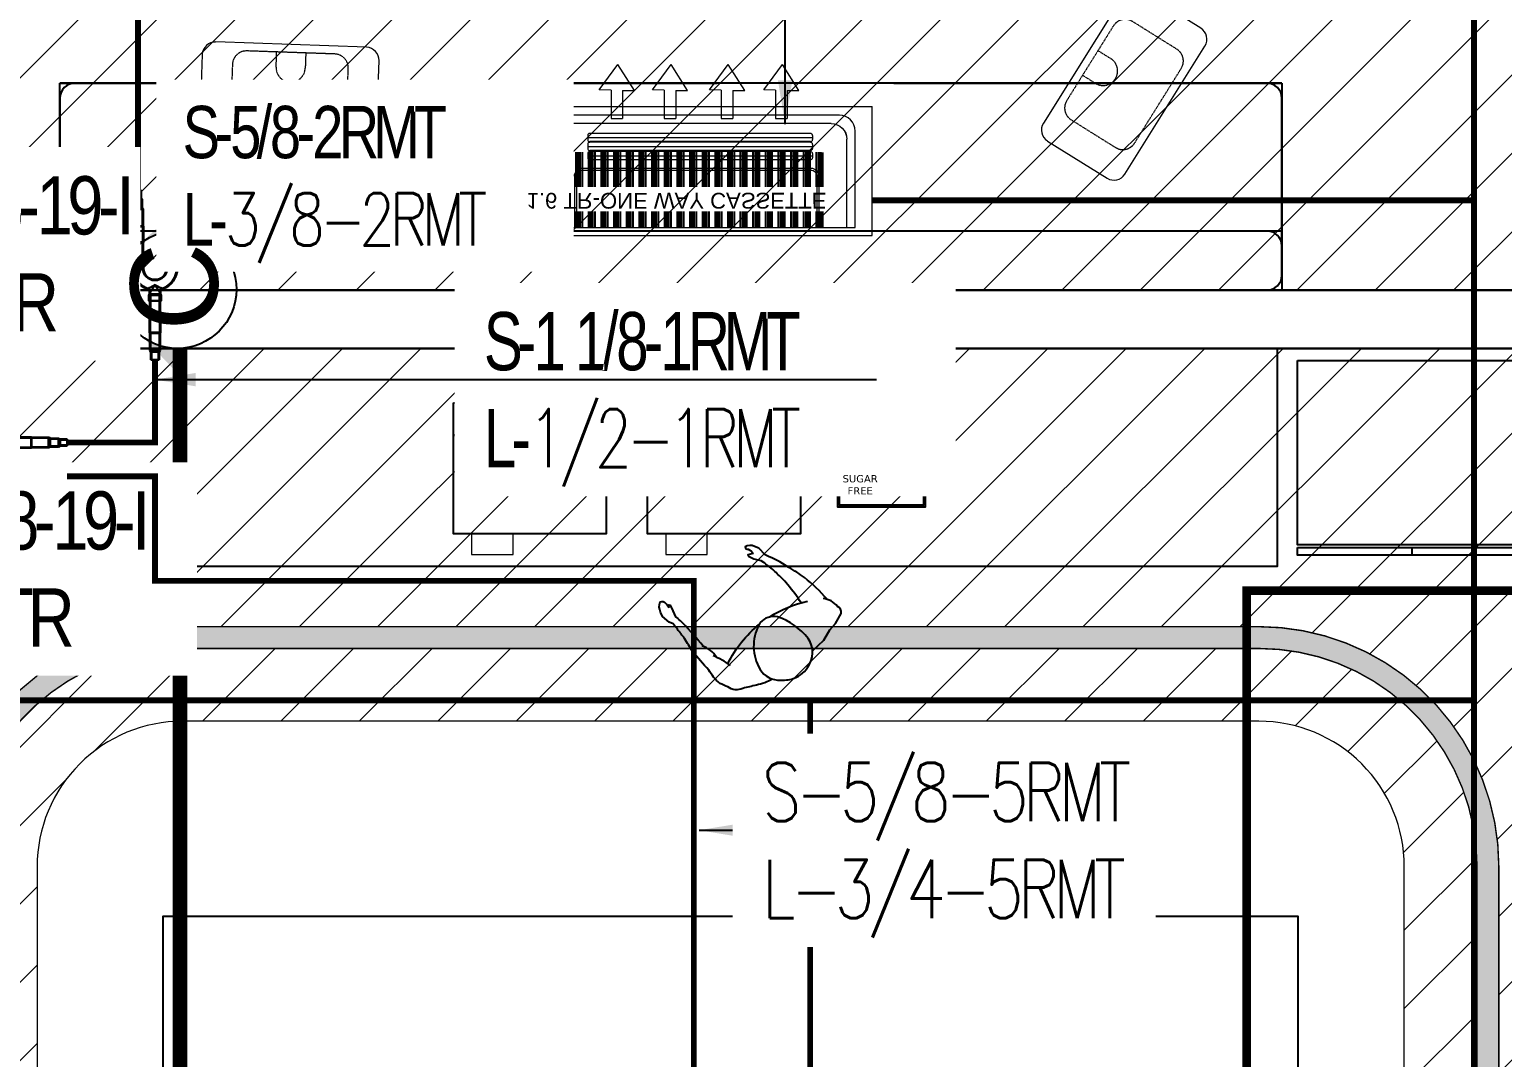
# Model space of a CAD drawing. Header units: millimetres. Extents: x 148480 to 578986, y 39883 to 155062.
# Drawn here: x 250666 to 255729, y 122895 to 126428 of the extents above; entities that cross this region are included whole.
import ezdxf
from ezdxf.enums import TextEntityAlignment as Align

# ---------------------------------------------------------------- set-up
doc = ezdxf.new("R2010")
doc.units = ezdxf.units.MM
for name, pattern in [('CENTER', [2, 1.25, -0.25, 0.25, -0.25]), ('HIDDEN', [0.375, 0.25, -0.125]), ('Steelcase Hidden Line', [2.976562, 1.984375, -0.992188])]:
    doc.linetypes.add(name, pattern=pattern)
for name, color, linetype in [('2', 7, 'Continuous'), ('CEN', 252, 'CENTER'), ('CONC-WALL', 1, 'Continuous'), ('ETA-AC-BWD', 13, 'Continuous'), ('F1', 191, 'Continuous'), ('HATCH', 8, 'Continuous'), ('Hatch 01_UC', 7, 'Continuous'), ('HVAC-SECTIONS', 7, 'Continuous'), ('I - MODULAR', 44, 'Continuous'), ('Layer2', 4, 'Continuous'), ('Layer4', 6, 'Continuous'), ('M HVAC DRAIN PIPE', 30, 'Continuous'), ('M-HVAC SPIRAL DUCT', 4, 'Continuous'), ('M-HVAC VRV PIPE', 4, 'Continuous'), ('M-HVAC-TEXT', 7, 'Continuous'), ('PCE-HVACTEXT', 7, 'Continuous')]:
    doc.layers.add(name, color=color, linetype=linetype)
for name, color, linetype, lineweight in [('I-FURN', 30, 'Continuous', 5), ('M-HVAC-CASSETTE UNIT', 7, 'Continuous', 18), ('P-PIPE-IDEN', 7, 'Continuous', 9), ('SW - EQUIPMENT', 2, 'Continuous', 5), ('SW-FURNITURE', 45, 'Continuous', 9), ('vrv text', 90, 'Continuous', 30)]:
    doc.layers.add(name, color=color, linetype=linetype, lineweight=lineweight)
doc.layers.add('LinearLight', color=7, linetype='Continuous', lineweight=5, true_color=0xb41f08)
doc.styles.add('612_IB', font='GOTHIC.TTF')
doc.styles.add('Arial_2', font='arial.ttf', dxfattribs={"height": 75})
doc.styles.add('COREWALL-KEY PLAN$0$str001', font='arial.ttf', dxfattribs={"width": 0.9, "height": 0.117188})
doc.styles.add('ROMAND', font='romand__.ttf')
doc.styles.add('romans', font='stylu.ttf', dxfattribs={"height": 125})
doc.styles.add('rs', font='romans.shx', dxfattribs={"width": 0.75})
doc.styles.add('VERDANA', font='verdana.ttf')
doc.styles.add('VIJETH', font='swiss.ttf')
doc.dimstyles.new('GLAZ ALU', dxfattribs={"dimscale": 100, "dimtxt": 2, "dimasz": 1.4, "dimexe": 0.8, "dimexo": 0.8, "dimgap": 0.75, "dimtad": 1, "dimdec": 0, "dimzin": 0, "dimdsep": 46, "dimtxsty": 'rs', "dimcen": 0.09, "dimclrd": 8, "dimclre": 8, "dimclrt": 2, "dimadec": 0, "dimazin": 0, "dimtfac": 1, "dimtdec": 0, "dimtmove": 0, "dimatfit": 3, "dimfxl": 1, "dimtolj": 1, "dimtzin": 0, "dimarcsym": 0})
doc.dimstyles.new('Vayucon', dxfattribs={"dimtxt": 200, "dimasz": 150, "dimexe": 0, "dimexo": 0, "dimgap": 9e-05, "dimtad": 1, "dimdec": 0, "dimrnd": 5, "dimzin": 0, "dimdsep": 46, "dimtxsty": 'ROMAND', "dimcen": 90, "dimclrd": 42, "dimclre": 8, "dimclrt": 7, "dimadec": 0, "dimazin": 0, "dimtfac": 1, "dimtdec": 0, "dimtofl": 0, "dimtmove": 1, "dimatfit": 0, "dimfxl": 1, "dimtolj": 1, "dimtzin": 0, "dimarcsym": 0})

# ---------------------------------------------------------------- blocks, each defined once
blk = doc.blocks.new('Steelcase Coalesse - Lagunitas - Table - Personal2 - 13D x 24W-414635-Level 1')
at = {"layer": 'I-FURN', "color": 8}
for p, q in [((259.8, 165.1), (-259.2, 165.1)), ((-303.7, 120.6), (-303.7, -120.7)), ((304.3, -120.7), (304.3, 120.6)), ((-259.2, -165.1), (259.8, -165.1))]:
    blk.add_line(p, q, dxfattribs=at)
at = {"layer": 'I-FURN', "color": 8, "linetype": 'Steelcase Hidden Line'}
for p, q in [((151.8, 138.2), (-151.2, 138.2)), ((-48.4, 86.2), (-48.4, 138.2)), ((51.7, 138.2), (51.7, 86.2)), ((-198.9, 90.5), (-198.9, -89.2)), ((199.5, -89.2), (199.5, 90.5)), ((-151.2, -136.9), (151.8, -136.9))]:
    blk.add_line(p, q, dxfattribs=at)
at = {"layer": 'I-FURN', "color": 8}
for centre, radius, start, end in [((-259.2, 120.6), 44.4, 90, 180), ((259.8, 120.6), 44.5, 360, 90), ((-259.2, -120.7), 44.4, 180, 270), ((259.8, -120.7), 44.4, 270, 0)]:
    blk.add_arc(centre, radius, start, end, dxfattribs=at)
at = {"layer": 'I-FURN', "color": 8, "linetype": 'Steelcase Hidden Line'}
for centre, radius, start, end in [((-151.2, 90.5), 47.6, 90, 180), ((151.8, 90.5), 47.6, 360, 90), ((1.6, 86.2), 50, 180, 0), ((-151.2, -89.2), 47.6, 180, 270), ((151.8, -89.2), 47.6, 270, 0)]:
    blk.add_arc(centre, radius, start, end, dxfattribs=at)
blk = doc.blocks.new('GFC1')
at = {"color": 8, "linetype": 'Continuous'}
blk.add_line((329522.2, 126518.3), (321483.6, 126518.3), dxfattribs=at)
at = {"color": 8, "elevation": 0}
for points in [[(325838.6, 125602.6), (325826.7, 125608.9), (325805.4, 125631.6), (325790.6, 125637.3, 0.272217), (325757.8, 125635.5, 0.361728), (325768.6, 125627.8, -0.156371), (325785.6, 125613.2)], [(325950.8, 125443.5, 0.022898), (325904.7, 125505.8, 0.028728), (325883.1, 125529.5, 0.008914), (325852.9, 125557.8, 0.025632), (325829.6, 125576.9, 0.009837), (325820.9, 125583, -1.193912)], [(326039.7, 125455.7, 0.050757), (325962, 125530.3, 0.027201), (325907.9, 125565.4, -0.321654)], [(325511.2, 125371), (325496.4, 125377.6), (325474, 125397.1), (325467.5, 125411.5, -0.216817), (325466.2, 125447.3, -0.394341), (325484.1, 125442.1, -0.082156), (325495.6, 125426.4)], [(325841.4, 125394.8, -0.090623), (325972.9, 125448.8)], [(325989.9, 125278.3), (326028.2, 125315.2), (326049.4, 125351.3), (326069.1, 125372.6), (326087.8, 125407.1, 0.369881), (326075.1, 125431.1, 0.220845), (326026.3, 125458, 2.758366)], [(325613.6, 125294.7, 0.022386), (325545, 125373.1, -0.030416), (325526.9, 125390, -0.246673)], [(325810.2, 125375.6, 0.26147), (325804.3, 125224.2, 0.272193), (325869, 125178.3, 0.072818), (325918, 125181.3, 0.174267), (325972.5, 125221.4, 0.324431), (325975.3, 125320.9, 0.147462), (325869.6, 125394.9, 0.281303), (325810.2, 125375.6, 2.509475)], [(325852.2, 125181.1, -0.065651), (325796.9, 125160.6, 0.003102), (325749.7, 125149.6, -0.285971), (325698.8, 125154.7, -0.003675), (325670.6, 125166.6, -0.089897), (325633.3, 125212.5, -0.026049), (325577.2, 125276.6, -0.004522), (325550.1, 125321, 0.00189), (325525.2, 125353, -0.020512), (325511.2, 125371, 0.351281)], [(325698.5, 125234.4, -0.107947), (325806.9, 125369.9, -0.108837)], [(325660.1, 125256.5, 0.172047), (325610.3, 125294.8, -0.330846)], [(325707.2, 125228, 0.070031), (325647.8, 125261.9, -0.530608)]]:
    blk.add_lwpolyline(points, format="xyb", dxfattribs=at)
for points in [[(325785.6, 125613.2), (325766.8, 125608.8), (325769.6, 125603.6), (325788.5, 125595.3), (325812.1, 125588.7), (325820.9, 125583)], [(325907.9, 125565.4), (325877.9, 125584.6), (325852, 125597.4), (325838.6, 125602.6)], [(325495.6, 125426.4), (325496.1, 125437.1), (325499.9, 125435.2), (325509.3, 125416.1), (325519, 125395.9), (325526.8, 125390)]]:
    blk.add_lwpolyline(points, dxfattribs=at)
at = {"color": 8}
blk.add_arc((325465.6, 125417.8, 0), 1.11, 247.9521, 255.3776, dxfattribs=at)
at = {"layer": 'CEN', "color": 8, "linetype": 'HIDDEN', "lineweight": 0, "ltscale": 1500}
blk.add_lwpolyline([(329752.1, 125485.2), (327482.2, 125485.2), (327482.2, 121385.2), (329752.2, 121385.2)], dxfattribs=at)
at = {"layer": 'CONC-WALL', "color": 8, "linetype": 'Continuous', "lineweight": 30}
for p, q in [((329522.2, 126518.3), (320233.1, 126518.3)), ((323647.2, 126318.3), (320227.5, 126318.3)), ((329522.2, 126318.3), (323647.2, 126318.3))]:
    blk.add_line(p, q, dxfattribs=at)
at = {"layer": 'F1', "color": 8, "linetype": 'ByBlock', "ltscale": 500, "elevation": 0, "flags": 128}
for points in [[(324755.3, 126131.1), (325280.3, 126131.1), (325280.3, 126020.4), (324755.3, 126020.4)], [(325422.9, 126131.1), (325947.9, 126131.1), (325947.9, 126020.4), (325422.9, 126020.4)], [(324755.3, 126020.4), (325280.3, 126020.4), (325280.3, 125681.1), (324755.3, 125681.1)], [(325422.9, 126020.4), (325947.9, 126020.4), (325947.9, 125681.1), (325422.9, 125681.1)]]:
    blk.add_lwpolyline(points, close=True, dxfattribs=at)
at = {"layer": 'I - MODULAR', "color": 8, "linetype": 'Continuous'}
for p, q in [((327603, 127229.5), (323402.8, 127229.5)), ((323402.8, 126518.3), (323402.8, 127229.5)), ((323402.8, 127229.5), (325661.4, 127229.5)), ((326269.7, 127229.5), (327603, 127229.5)), ((327603, 127229.5), (327603, 126518.3)), ((323402.8, 127178.7), (323402.8, 126670.7)), ((327603, 126670.7), (327603, 127178.7)), ((327603, 126721.5), (323402.8, 126721.5)), ((323402.8, 126670.7), (323402.8, 126569.1)), ((327603, 126569.1), (327603, 126670.7)), ((327603, 126518.3), (323402.8, 126518.3)), ((327603, 126518.3), (323402.8, 126518.3))]:
    blk.add_line(p, q, dxfattribs=at)
at = {"layer": 'I - MODULAR', "color": 8}
blk.add_line((328051.4, 125607, 0), (328051.4, 125633.8, 0), dxfattribs=at)
blk.add_lwpolyline([(327587.3, 126318.3), (327587.3, 126318.3), (327587.3, 125568.3), (322020.9, 125568.3)], dxfattribs=at)
at = {"layer": 'I - MODULAR', "color": 8, "elevation": 0}
for points in [[(327656.3, 126276.7), (328446.3, 126276.7), (328446.3, 125642.9), (327656.3, 125642.9)], [(327656.3, 125633.8), (328446.5, 125633.8), (328446.5, 125607), (327656.3, 125607)]]:
    blk.add_lwpolyline(points, close=True, dxfattribs=at)
at = {"layer": 'I - MODULAR', "color": 8}
for points in [[(326377, 126072.8), (326377, 125772.8), (326077, 125772.8), (326077, 126072.8)], [(326371, 126066.8), (326371, 125778.8), (326083, 125778.8), (326083, 126066.8)]]:
    blk.add_lwpolyline(points, close=True, dxfattribs=at)
at = {"layer": 'I - MODULAR', "color": 8, "linetype": 'Continuous'}
blk.add_lwpolyline([(327658, 123766.8), (323758, 123766.8), (323758, 124366.8), (327658, 124366.8)], close=True, dxfattribs=at)
for centre, start, end in [((323453.6, 127178.7), 90, 180), ((327552.2, 127178.7), 0, 90), ((323453.6, 126670.7), 90, 180), ((327552.2, 126670.7), 0, 90), ((323453.6, 126569.1), 180, 270), ((327552.2, 126569.1), 270, 0)]:
    blk.add_arc(centre, 50.8, start, end, dxfattribs=at)
at = {"layer": 'SW - EQUIPMENT', "color": 8, "ltscale": 500}
for p, q in [((324755.3, 126020.4, 0), (325280.3, 126020.4, 0)), ((325422.9, 126020.4, 0), (325947.9, 126020.4, 0))]:
    blk.add_line(p, q, dxfattribs=at)
at = {"layer": 'SW - EQUIPMENT', "color": 8, "ltscale": 500, "elevation": 0}
for points in [[(325280.3, 126131.1), (324755.3, 126131.1), (324755.3, 125681.1), (325280.3, 125681.1)], [(325947.9, 126131.1), (325422.9, 126131.1), (325422.9, 125681.1), (325947.9, 125681.1)], [(324817.3, 125681.1), (324817.3, 125609.6), (324960.2, 125609.6), (324960.2, 125681.1)], [(325484.9, 125681.1), (325484.9, 125609.6), (325627.8, 125609.6), (325627.8, 125681.1)]]:
    blk.add_lwpolyline(points, close=True, dxfattribs=at)
at = {"layer": 'I - MODULAR', "color": 8, "linetype": 'Continuous'}
for p, rotation in [((327060.8, 127224.6), 57.99999999999979), ((324191.3, 127197.2), 357.9999999999997)]:
    blk.add_blockref('Steelcase Coalesse - Lagunitas - Table - Personal2 - 13D x 24W-414635-Level 1', p, dxfattribs=dict(at, rotation=rotation))
at = {"layer": 'I - MODULAR', "color": 8, "insert": (326153.5, 125849.3), "char_height": 25, "width": 141, "attachment_point": 5, "style": 'VERDANA'}
blk.add_mtext('SUGAR FREE', dxfattribs=at)
at = {"layer": 'SW-FURNITURE', "color": 8, "char_height": 38.754, "width": 468.936, "attachment_point": 2, "style": '612_IB'}
for s, insert in [('{\\fCentury Gothic|b0|i0|c0|p34;COFFEE MACHINE}', (325026.4, 125956.5, 0)), ('{\\fCentury Gothic|b0|i0|c0|p34;TEA MACHINE}', (325675.4, 125956.5, 0))]:
    blk.add_mtext(s, dxfattribs=dict(at, insert=insert))
blk = doc.blocks.new('celling')
at = {"layer": 'HATCH'}
h = blk.add_hatch(color=8, dxfattribs=at)
h.dxf.hatch_style = 1
edge = h.paths.add_edge_path(flags=16)
edge.add_line((332844, 71504.1), (332844, 62144.6))
edge.add_ellipse((333594, 62144.6), major_axis=(750, 0), ratio=1, start_angle=180, end_angle=270)
edge.add_line((333594, 61394.6), (337293.7, 61394.6))
edge.add_ellipse((337293.7, 62144.6), major_axis=(750, 0), ratio=1, start_angle=270, end_angle=360)
edge.add_line((338043.7, 62144.6), (338043.7, 71504.1))
edge.add_ellipse((337293.7, 71504.1), major_axis=(750, 0), ratio=1, start_angle=0, end_angle=90)
edge.add_line((337293.7, 72254.1), (333594, 72254.1))
edge.add_ellipse((333594, 71504.1), major_axis=(750, 0), ratio=1, start_angle=90, end_angle=180)
edge = h.paths.add_edge_path()
edge.add_line((332769, 71504.1), (332769, 62144.6))
edge.add_ellipse((333594, 62144.6), major_axis=(825, 0), ratio=1, start_angle=180, end_angle=270)
edge.add_line((333594, 61319.6), (337293.7, 61319.6))
edge.add_ellipse((337293.7, 62144.6), major_axis=(825, 0), ratio=1, start_angle=270, end_angle=360)
edge.add_line((338118.7, 62144.6), (338118.7, 71504.1))
edge.add_ellipse((337293.7, 71504.1), major_axis=(825, 0), ratio=1, start_angle=0, end_angle=90)
edge.add_line((337293.7, 72329.1), (333594, 72329.1))
edge.add_ellipse((333594, 71504.1), major_axis=(825, 0), ratio=1, start_angle=90, end_angle=180)
at = {"layer": 'Hatch 01_UC', "linetype": 'Continuous', "lineweight": 0, "transparency": 33554597}
h = blk.add_hatch(dxfattribs=at)
h.set_pattern_fill('ANSI31', color=8, scale=60, angle=180)
h.set_pattern_definition([(225, (448118.9, 85860.92), (134.70384, -134.70384), [])])
h.paths.add_polyline_path([(331253.3, 73485.7), (339095.2, 73485.7), (339095.2, 78696.9), (331253.3, 78696.9)])
h.paths.add_polyline_path([(333127.6, 75204.9), (333127.6, 77688.9), (337217.9, 77688.9), (337217.9, 75204.9)], flags=16)
h = blk.add_hatch(dxfattribs=at)
h.set_pattern_fill('ANSI31', color=8, scale=60, angle=180)
h.set_pattern_definition([(225, (368922.34, 87872.28), (134.70384, -134.70384), [])])
edge = h.paths.add_edge_path(flags=16)
edge.add_line((332769, 71504.1), (332769, 62144.6))
edge.add_ellipse((333594, 62144.6), major_axis=(825, 0), ratio=1, start_angle=180, end_angle=270)
edge.add_line((333594, 61319.6), (337293.7, 61319.6))
edge.add_ellipse((337293.7, 62144.6), major_axis=(825, 0), ratio=1, start_angle=270, end_angle=360)
edge.add_line((338118.7, 62144.6), (338118.7, 71504.1))
edge.add_ellipse((337293.7, 71504.1), major_axis=(825, 0), ratio=1, start_angle=0, end_angle=90)
edge.add_line((337293.7, 72329.1), (333594, 72329.1))
edge.add_ellipse((333594, 71504.1), major_axis=(825, 0), ratio=1, start_angle=90, end_angle=180)
h.paths.add_polyline_path([(338525.9, 73284.1), (331794, 73284.1), (331794, 66987.4), (331794, 60362.1), (338762.7, 60362.1), (338762.7, 60894.6), (339095.2, 60894.6), (339095.2, 69869.1), (338534, 69869.1), (338534, 70934.1), (339093.7, 70934.1), (339093.7, 73284.1)])
h = blk.add_hatch(dxfattribs=at)
h.set_pattern_fill('ANSI31', color=8, scale=60, angle=180)
h.set_pattern_definition([(225, (-25813.7, -9e-10), (134.70384, -134.70384), [])])
edge = h.paths.add_edge_path(flags=16)
edge.add_line((333094, 71504.1), (333094, 62144.6))
edge.add_ellipse((333594, 62144.6), major_axis=(500, 0), ratio=1, start_angle=180, end_angle=270)
edge.add_line((333594, 61644.6), (337293.7, 61644.6))
edge.add_ellipse((337293.7, 62144.6), major_axis=(500, 0), ratio=1, start_angle=270, end_angle=360)
edge.add_line((337793.7, 62144.6), (337793.7, 71504.1))
edge.add_ellipse((337293.7, 71504.1), major_axis=(500, 0), ratio=1, start_angle=0, end_angle=90)
edge.add_line((337293.7, 72004.1), (333594, 72004.1))
edge.add_ellipse((333594, 71504.1), major_axis=(500, 0), ratio=1, start_angle=90, end_angle=180)
edge = h.paths.add_edge_path()
edge.add_line((332844, 71504.1), (332844, 62144.6))
edge.add_ellipse((333594, 62144.6), major_axis=(750, 0), ratio=1, start_angle=180, end_angle=270)
edge.add_line((333594, 61394.6), (337293.7, 61394.6))
edge.add_ellipse((337293.7, 62144.6), major_axis=(750, 0), ratio=1, start_angle=270, end_angle=360)
edge.add_line((338043.7, 62144.6), (338043.7, 71504.1))
edge.add_ellipse((337293.7, 71504.1), major_axis=(750, 0), ratio=1, start_angle=0, end_angle=90)
edge.add_line((337293.7, 72254.1), (333594, 72254.1))
edge.add_ellipse((333594, 71504.1), major_axis=(750, 0), ratio=1, start_angle=90, end_angle=180)
at = {"layer": 'Hatch 01_UC', "color": 8, "linetype": 'Continuous', "lineweight": 0}
for points in [[(331253.3, 78696.9), (339095.2, 78696.9), (339095.2, 73485.7), (331253.3, 73485.7)], [(331794, 60362.1), (339095.2, 60362.1), (339095.2, 73284.1), (331794, 73284.1)]]:
    blk.add_lwpolyline(points, close=True, dxfattribs=at)
blk.add_lwpolyline([(333594, 72004.1, 0.414214), (333094, 71504.1), (333094, 62144.6, 0.414214), (333594, 61644.6), (337293.7, 61644.6, 0.414214), (337793.7, 62144.6), (337793.7, 71504.1, 0.414214), (337293.7, 72004.1)], format="xyb", close=True, dxfattribs=at)
at = {"layer": 'LinearLight', "color": 8, "const_width": 5}
for points in [[(333594, 72329.1, 0.414214), (332769, 71504.1), (332769, 62144.6, 0.414214), (333594, 61319.6), (337293.7, 61319.6, 0.414214), (338118.7, 62144.6), (338118.7, 71504.1, 0.414214), (337293.7, 72329.1)], [(333594, 72254.1, 0.414214), (332844, 71504.1), (332844, 62144.6, 0.414214), (333594, 61394.6), (337293.7, 61394.6, 0.414214), (338043.7, 62144.6), (338043.7, 71504.1, 0.414214), (337293.7, 72254.1)]]:
    blk.add_lwpolyline(points, format="xyb", close=True, dxfattribs=at)
blk = doc.blocks.new('BEAM')
at = {"layer": 'CEN', "color": 11, "linetype": 'HIDDEN', "lineweight": 0, "ltscale": 1500, "const_width": 30}
blk.add_lwpolyline([(389752.1, 125485.2), (387482.2, 125485.2), (387482.2, 121385.2), (389752.2, 121385.2)], dxfattribs=at)
blk = doc.blocks.new('BEE')
at = {"layer": 'M-HVAC VRV PIPE', "linetype": 'Continuous'}
blk.add_blockref('BEAM', (0, 0), dxfattribs=at)
blk = doc.blocks.new('zw$4E06')
at = {"layer": 'vrv text'}
for points in [[(-121.1, 47.1), (-125.2, 47.1, 0.219765), (-200.2, 8.6), (-201.3, 7.2), (-202.6, 5.5), (-203.7, 4), (-204.8, 2.4, 0.042815), (-212.3, -11.4), (-213.2, -13.1), (-214, -14.9), (-214.7, -16.9), (-215.5, -18.7), (-216, -20.6), (-216.2, -21.1), (-216.5, -21.9), (-216.8, -22.4), (-217.1, -23), (-217.3, -23.6), (-218.4, -25.2), (-218.7, -25.5), (-219.1, -26.1), (-219.7, -26.5), (-220.2, -27), (-220.4, -27.4), (-221, -27.8), (-221.5, -28.3), (-222.1, -28.5), (-222.4, -28.9), (-223, -29.2), (-223.6, -29.4)], [(-121.1, 50.2), (-123.4, 50.2, 0.309599), (-218.4, -17.7), (-219.1, -19.5)], [(-121.1, 3.6), (-124.1, 3.6, 0.392074), (-177.9, -51.8), (-178.1, -53.3), (-177.9, -54.6, 0.393328), (-124.1, -110.1), (-121.1, -110.1)], [(-121.1, 0.5), (-122.6, 0.5), (-123.9, 0.4, 0.390764), (-175, -51.8), (-175, -54.6, 0.390298), (-123.9, -107), (-121.1, -107)], [(-231.4, -31.6), (-231.1, -31.8, 0.021844), (-210.1, -47.1), (-199.6, -53.3), (-205.4, -43)], [(-205.4, -63.6), (-199.6, -53.3), (-210, -59.8, 0.03043), (-231.1, -74.8), (-231.4, -75)], [(-121.1, -153.7), (-123.2, -153.7, -0.308139), (-215.5, -87.9), (-216, -86), (-216.2, -85.3), (-216.5, -84.9), (-216.8, -84.2), (-217.1, -83.6), (-217.3, -83.1), (-217.7, -82.6), (-218, -82), (-218.4, -81.6), (-218.7, -81.1), (-219.1, -80.5), (-219.7, -80.2), (-220.2, -79.8), (-220.4, -79.2), (-221, -78.7), (-221.5, -78.5), (-222.1, -78.1), (-222.4, -77.6, 0.112916), (-230.1, -75.2), (-230.7, -75), (-231.4, -75)], [(-121.1, -156.8), (-123.4, -156.8, -0.307918), (-218.4, -89), (-219.1, -87.1), (-219.1, -86.6), (-219.3, -86), (-219.7, -85.7), (-219.9, -85.1), (-220.2, -84.8), (-220.2, -84.2), (-220.6, -83.8), (-221, -83.5), (-221.2, -82.9), (-221.5, -82.7), (-221.9, -82.2), (-222.3, -81.8), (-222.6, -81.6), (-223, -81.3), (-223.3, -80.9), (-223.7, -80.7), (-224.3, -80.3), (-224.6, -80), (-225.2, -79.8), (-225.4, -79.6), (-225.9, -79.4), (-226.5, -79.2), (-226.8, -79), (-227.4, -78.7), (-228.5, -78.7), (-228.9, -78.5), (-229.4, -78.3), (-230.4, -78.3), (-230.9, -78.1), (-231.4, -78.1)]]:
    blk.add_lwpolyline(points, format="xyb", dxfattribs=at)
for points in [[(-206.3, -0.2), (-208.7, 2)], [(-202.4, 5.5), (-204.6, 7.7)], [(-198.3, 10.7), (-200.6, 13.1)], [(-193.9, 15.8), (-196, 17.8)], [(-189.2, 20.4), (-191.4, 22.8)], [(-184, 24.8), (-186.4, 27.2)], [(-178.9, 28.9), (-181.1, 31.2)], [(-173, 32.5), (-175.2, 34.8)], [(-167.1, 36), (-169.3, 38.2)], [(-160.7, 38.8), (-163.1, 41.3)], [(-153.9, 41.7), (-156.3, 43.9)], [(-146.7, 43.7), (-149.1, 46.3)], [(-139, 45.4), (-141.6, 48.1)], [(-130.5, 46.5), (-133.4, 49.4)], [(-130.5, -0.5), (-133.3, 2.2)], [(-122.1, 0.4), (-125, 3.5)], [(-121.7, 47.1), (-124.8, 50.2)], [(-76.5, 50.2), (-76.5, 53.3), (-103.7, 53.3), (-109, 50.2), (-121.1, 50.2)], [(-102.8, 50.2), (-108.1, 47.1), (-121.1, 47.1)], [(-121.1, 3.5), (-121.1, 47.1)], [(-121.1, 3.5), (-108.1, 3.5), (-102.8, 0.4), (-76.5, 0.4), (-76.5, -2.8), (-103.7, -2.8), (-109, 0.4), (-121.1, 0.4)], [(-112.7, 0.4), (-115.8, 3.5)], [(-112.1, 47.1), (-115.3, 50.2)], [(-108.1, 3.5), (-108.1, 47.1)], [(-104.8, 49.1), (-107, 51.3)], [(-100, -2.8), (-103.9, 0.9)], [(-103, 1.7), (-103, 48.5)], [(-102.8, 50.2), (-102.8, 39.7)], [(-76.5, 0.4), (-76.5, 50.2), (-102.8, 50.2), (-102.8, 0.4)], [(-102.8, 47.2), (-102.8, 0.2)], [(-102.8, 45.4), (-102.8, 2.7)], [(-102.6, 48.4), (-5, 48.4), (-2.6, 50), (0, 50)], [(-102.6, 1.5), (-102.6, 48.4)], [(0.2, 47.2), (-1.8, 47.2), (-4.2, 45.9), (-102.6, 45.9)], [(-4.2, 45.9), (-4.2, 4.2), (-102.6, 4.2)], [(0, 0), (-2.6, 0), (-5, 1.5), (-102.6, 1.5)], [(-96.5, 50.2), (-99.6, 53.3)], [(-90.8, -2.8), (-93.9, 0.4)], [(-87.1, 50.2), (-90.3, 53.3)], [(-81.2, -2.8), (-84.4, 0.4)], [(-77.8, 50.2), (-80.9, 53.3)], [(-76.5, 50.2), (-76.5, 39.7)], [(-25.5, 45.9), (-33.3, 45.9)], [(-25.5, 4.2), (-33.3, 4.2)], [(-4.2, 4.2), (-1.8, 2.7)], [(-1.8, 47.2), (-1.8, 2.7), (0, 2.7)], [(151.5, 48.4), (72.8, 48.4), (70.2, 50), (-0.9, 50)], [(69.7, 2.7), (-0.7, 2.7)], [(0, 47.2), (69.7, 47.2), (71.9, 45.9), (150.7, 45.9), (157.9, 41.6), (196.1, 41.6), (203.3, 37.7), (203.3, 12.7), (196.1, 8.5), (157.9, 8.5), (150.7, 4.2), (71.9, 4.2), (69.7, 2.7)], [(0, 0), (70.2, 0)], [(69.7, 47.2), (69.7, 2.7)], [(70.2, 0), (72.8, 1.5), (151.5, 1.5), (158.7, 5.7), (196.1, 5.7), (203.3, 9.9), (235.9, 9.9), (235.9, 40.3), (203.3, 40.3), (196.1, 44.3)], [(71.9, 45.9), (71.9, 4.2)], [(93.4, 45.9), (101.1, 45.9)], [(93.4, 4.2), (101.1, 4.2)], [(150.7, 45.9), (150.7, 4.2)], [(158.7, 44.3), (151.5, 48.4)], [(157.9, 41.6), (157.9, 8.5)], [(196.1, 44.3), (158.7, 44.3)], [(196.1, 41.6), (196.1, 8.5)], [(203.3, 37.7), (235.9, 37.7)], [(203.3, 12.7), (235.9, 12.7)], [(-500.2, -74.1), (-500.2, -32.3), (-507.4, -36.8), (-545.4, -36.8), (-545.4, -34)], [(-545.4, -34), (-507.9, -34)], [(-545.4, -36.8), (-545.4, -69.9)], [(-507.9, -34), (-500.8, -29.8)], [(-507.4, -36.8), (-507.4, -69.9)], [(-500.8, -29.8), (-422.1, -29.8)], [(-349.3, -31.1), (-419, -31.1), (-421.4, -32.3), (-500.2, -32.3)], [(-442.7, -32.3), (-450.4, -32.3)], [(-422.1, -29.8), (-419.5, -28.3)], [(-421.4, -32.3), (-421.4, -74.1), (-419, -75.6)], [(-419.5, -28.3), (-348.4, -28.3)], [(-419, -31.1), (-419, -75.6), (-348.5, -75.6)], [(-349.5, -31.1), (-347.5, -31.1), (-345.2, -32.3), (-246.7, -32.3)], [(-246.7, -29.8), (-344.3, -29.8), (-346.9, -28.3), (-349.3, -28.3)], [(-347.5, -31.1), (-347.5, -75.6), (-349.3, -75.6)], [(-345.2, -32.3), (-345.2, -74.1), (-246.7, -74.1)], [(-323.7, -32.3), (-316, -32.3)], [(-240.6, -28.5), (-246.2, -25.2), (-273.2, -25.2), (-273.2, -28.5), (-246.9, -28.5), (-241.6, -31.6)], [(-272.1, -28.5), (-273.2, -27.4)], [(-273.2, -28.5), (-273.2, -41)], [(-273.2, -78.1), (-273.2, -28.5)], [(-262.7, -28.5), (-265.8, -25.2)], [(-253.1, -28.5), (-256.4, -25.2)], [(-240.8, -31.6), (-247.1, -25.2)], [(-246.9, -75.6), (-246.9, -28.3), (-246.9, -75.6)], [(-246.9, -28.5), (-246.9, -41)], [(-246.9, -78.1), (-246.9, -28.5)], [(-246.7, -76.7), (-246.7, -29.8)], [(-246.7, -76.8), (-246.7, -29.8)], [(-241.6, -75), (-241.6, -31.6)], [(-241.6, -31.6), (-231.4, -31.6)], [(-240.6, -28.5), (-231.4, -28.5)], [(-231.3, -31.6), (-234.4, -28.5)], [(-231.4, -28.5), (-229.8, -28.5), (-229.4, -28.3), (-228.9, -28.3), (-228.5, -28.1), (-227.8, -27.9), (-227.4, -27.8), (-226.8, -27.6), (-226.5, -27.4), (-225.9, -27.4), (-225.4, -27), (-225.2, -26.8), (-224.6, -26.5), (-224.3, -26.3), (-223.7, -26.1), (-223, -25.4), (-222.6, -25.2), (-222.3, -24.6), (-221.9, -24.3), (-221.5, -24.1), (-221.2, -23.6), (-221, -23.2), (-220.6, -22.8), (-220.2, -22.3), (-220.2, -22.1), (-219.9, -21.5), (-219.7, -21.1), (-219.3, -20.6), (-219.1, -20), (-219.1, -19.7)], [(-228.9, -31.4), (-229.6, -31.6), (-231.4, -31.6)], [(-223.9, -29.6), (-226.1, -27.4)], [(-218.6, -25.4), (-221, -23.2)], [(-215.5, -19), (-218, -16.8)], [(-216, -21), (-216, -20.6)], [(-212.9, -12.5), (-215.1, -10.1)], [(-209.7, -6.3), (-211.9, -3.9)], [(-174.5, -60.1), (-177.9, -56.6)], [(-174.8, -50.4), (-177.6, -47.6)], [(-173.7, -42.1), (-176.3, -39.5)], [(-171.7, -34.8), (-174.1, -32.3)], [(-168.8, -28.3), (-171, -25.9)], [(-165.1, -22.4), (-167.5, -20.2)], [(-160.9, -17.3), (-163.3, -15.1)], [(-156.3, -12.7), (-158.3, -10.5)], [(-150.7, -8.5), (-153.1, -6.3)], [(-144.7, -5.1), (-147.1, -2.8)], [(-138.3, -2.4), (-140.6, 0)], [(-545.4, -69.9), (-507.4, -69.9), (-500.2, -74.1), (-421.4, -74.1)], [(-545.4, -72.6), (-545.4, -69.9)], [(-507.9, -72.6), (-545.4, -72.6)], [(-500.8, -76.8), (-507.9, -72.6)], [(-422.1, -76.8), (-500.8, -76.8)], [(-442.7, -74.1), (-450.4, -74.1)], [(-419.5, -78.1), (-422.1, -76.8)], [(-349.3, -78.1), (-419.5, -78.1)], [(-349.3, -78.1), (-346.9, -78.1)], [(-345.2, -74.1), (-347.5, -75.6)], [(-346.9, -78.1), (-344.3, -76.8)], [(-344.3, -76.8), (-246.7, -76.8)], [(-323.7, -74.1), (-316, -74.1)], [(-231.4, -75), (-241.6, -75), (-246.9, -78.1), (-273.2, -78.1), (-273.2, -81.4), (-246.2, -81.4), (-240.6, -78.1), (-231.4, -78.1)], [(-266.4, -81.4), (-269.3, -78.1)], [(-256.8, -81.4), (-259.9, -78.1)], [(-247.4, -81.4), (-250.6, -78.1)], [(-241, -78.5), (-243.2, -76.1)], [(-231.6, -78.1), (-235, -75)], [(-217.3, -83.3), (-223.3, -77.2)], [(-210, -99.8), (-216.5, -93.4)], [(-216, -86), (-216, -85.8)], [(-183.3, -136.2), (-204.1, -115.4)], [(-171.1, -73), (-176.1, -68)], [(-153.1, -100.4), (-168, -85.3)], [(-124.7, -110.1), (-127.9, -106.6)], [(-76.5, -107), (-76.5, -103.9), (-103.7, -103.9), (-109, -107), (-121.1, -107)], [(-121.1, -153.7), (-121.1, -110.1), (-108.1, -110.1), (-102.8, -107), (-76.5, -107)], [(-115.1, -110.1), (-118.2, -107)], [(-106.6, -109.2), (-109, -107)], [(-108.1, -153.7), (-108.1, -110.1)], [(-103, -108.1), (-5.3, -108.1), (-2.9, -106.4), (-0.4, -106.4)], [(-103, -155), (-103, -108.1)], [(-0.2, -109.4), (-2.2, -109.4), (-4.6, -110.5), (-103, -110.5)], [(-4.6, -110.5), (-4.6, -152.4), (-103, -152.4)], [(-102.8, -107), (-102.8, -118.2)], [(-102.8, -156.8), (-102.8, -107)], [(-102.8, -156.8), (-102.8, -109.9)], [(-99.4, -107), (-102.4, -103.9)], [(-90.1, -107), (-93.2, -103.9)], [(-80.5, -107), (-83.6, -103.9)], [(-76.5, -107), (-76.5, -118.2)], [(-76.5, -156.8), (-76.5, -107)], [(-26.1, -110.5), (-33.6, -110.5)], [(-2.2, -153.7), (-2.2, -109.4)], [(151.1, -108.1), (72.4, -108.1), (69.8, -106.4), (-1.3, -106.4)], [(-0.4, -109.4), (69.3, -109.4), (71.5, -110.5), (150.4, -110.5)], [(69.3, -109.4), (69.3, -153.7)], [(71.5, -110.5), (71.5, -152.4)], [(93, -110.5), (100.7, -110.5)], [(150.4, -110.5), (150.4, -152.4)], [(150.4, -110.5), (157.5, -114.9), (195.8, -114.9), (202.9, -118.9), (202.9, -143.9), (195.8, -148.2)], [(158.3, -112.1), (151.1, -108.1)], [(157.5, -114.9), (157.5, -148.2)], [(195.8, -112.1), (158.3, -112.1)], [(195.8, -112.1), (202.9, -116.2), (235.3, -116.2), (235.3, -146.5), (202.9, -146.5), (195.8, -150.7)], [(195.8, -114.9), (195.8, -148.2)], [(202.9, -118.9), (235.3, -118.9)], [(-161.2, -148.9), (-167.7, -142.3)], [(-146.9, -153.5), (-151.5, -148.9)], [(-135.3, -155.9), (-139, -152)], [(-124.8, -156.8), (-128.1, -153.3)], [(-109, -156.8), (-103.7, -159.9), (-76.5, -159.9), (-76.5, -156.8), (-102.8, -156.8), (-108.1, -153.7), (-121.1, -153.7)], [(-121.1, -156.8), (-109, -156.8)], [(-115.4, -156.8), (-118.4, -153.7)], [(-102.8, -159.9), (-109.2, -153.7)], [(-5.3, -155), (-103, -155)], [(-93.4, -159.9), (-96.5, -156.8)], [(-84, -159.9), (-87.1, -156.8)], [(-76.5, -158.1), (-77.8, -156.8)], [(-26.1, -152.4), (-33.6, -152.4)], [(-2.9, -156.5), (-5.3, -155)], [(-4.6, -152.4), (-2.2, -153.7), (-0.4, -153.7)], [(-0.4, -156.5), (-2.9, -156.5)], [(69.3, -153.7), (-1.1, -153.7)], [(-0.4, -156.5), (69.8, -156.5)], [(195.8, -148.2), (157.5, -148.2), (150.4, -152.4), (71.5, -152.4), (69.3, -153.7)], [(69.8, -156.5), (72.4, -155)], [(72.4, -155), (151.1, -155), (158.3, -150.7), (195.8, -150.7)], [(93, -152.4), (100.7, -152.4)], [(202.9, -143.9), (235.3, -143.9)]]:
    blk.add_lwpolyline(points, dxfattribs=at)
for points in [[(-223.6, -29.4), (-225.2, -30.8), (-226.7, -30.6), (-228.9, -31.4)], [(-205.4, -43), (-209.5, -36), (-212.2, -28.2), (-216, -21)], [(-216, -85.8), (-212.5, -78.4), (-209.1, -70.9), (-205.4, -63.6)]]:
    blk.add_open_spline(points, degree=3, dxfattribs=at)
blk = doc.blocks.new('1WAY 1.6TR')
at = {"layer": '2', "linetype": 'Continuous', "transparency": 33554610}
h = blk.add_hatch(dxfattribs=at)
h.set_pattern_fill('ANSI34', color=256, scale=2.28463, angle=45)
h.set_pattern_definition([(90, (210763.217, -26120.878), (-43.522201, 1e-14), []), (90, (210770.47, -26113.624), (-43.522201, 1e-14), []), (90, (210777.725, -26106.37), (-43.522201, 1e-14), []), (90, (210784.98, -26099.117), (-43.522201, 1e-14), [])])
h.paths.add_polyline_path([(314142.7, 101654.8), (314142.7, 101600.2), (313145.2, 101600.2), (313145.2, 101654.8)])
h.paths.add_polyline_path([(313166.1, 101396.8), (313162, 101397.3), (313158.1, 101398.4), (313154.5, 101400.4), (313151.3, 101403), (313148.7, 101406.1), (313146.8, 101409.8), (313145.6, 101413.7), (313145.2, 101417.8), (313145.2, 101515.4), (314142.7, 101515.4), (314142.7, 101417.8), (314142.3, 101413.7), (314141.1, 101409.8), (314139.1, 101406.1), (314136.5, 101403), (314133.4, 101400.4), (314129.8, 101398.4), (314125.8, 101397.3), (314121.7, 101396.8)])
at = {"layer": 'M-HVAC-CASSETTE UNIT', "color": 200}
for p, q in [((313091.4, 101682.5), (314295.4, 101682.5)), ((313091.4, 101682.5), (313091.4, 101239)), ((314295.4, 101682.5), (314295.4, 101239)), ((313091.4, 101239), (314295.4, 101239))]:
    blk.add_line(p, q, dxfattribs=at)
at = {"layer": 'M-HVAC-CASSETTE UNIT', "color": 222, "extrusion": (-2.43462e-18, -5.4e-15, -1)}
for p, q in [((313147.5, 101323.7), (313147.5, 101654.8)), ((314237.2, 101654.8), (314237.2, 101323.7)), ((314182.8, 101269.3), (313201.8, 101269.3))]:
    blk.add_line(p, q, dxfattribs=at)
at = {"layer": 'M-HVAC-CASSETTE UNIT', "color": 222}
for p, q in [((313147.5, 101654.8), (314237.2, 101654.8)), ((313272.3, 101479.2), (313272.3, 101654.8)), ((313279.3, 101479.2), (313279.3, 101654.8)), ((314105.4, 101479.2), (314105.4, 101654.8)), ((314112.4, 101479.2), (314112.4, 101654.8)), ((313300.2, 101458.3), (314084.5, 101458.3)), ((313300.2, 101451.3), (314084.5, 101451.3))]:
    blk.add_line(p, q, dxfattribs=at)
at = {"layer": 'M-HVAC-CASSETTE UNIT', "color": 3, "extrusion": (-2.43462e-18, -5.4e-15, -1)}
for p, q in [((313175.8, 101654.8), (313175.8, 101352.1)), ((313176.2, 101654.8), (313176.2, 101352.1)), ((314208.5, 101654.8), (314208.5, 101352.1)), ((314208.8, 101654.8), (314208.8, 101352.1)), ((314154.4, 101298.1), (313230.2, 101298.1)), ((314154.4, 101297.7), (313230.2, 101297.7))]:
    blk.add_line(p, q, dxfattribs=at)
at = {"layer": 'M-HVAC-CASSETTE UNIT', "color": 0, "extrusion": (-2.43462e-18, -5.4e-15, -1)}
for p, q in [((313317.6, 101401.4), (313317.6, 101415.5)), ((313317.6, 101408.4), (314090.6, 101408.4)), ((313317.6, 101369.6), (313317.6, 101383.7)), ((313317.6, 101376.7), (314090.6, 101376.7)), ((314083.5, 101422.5), (313324.7, 101422.5)), ((314083.5, 101394.3), (313324.7, 101394.3)), ((314083.5, 101390.8), (313324.7, 101390.8)), ((314090.6, 101401.4), (314090.6, 101415.5)), ((314090.6, 101369.6), (314090.6, 101383.7)), ((313317.6, 101338.9), (313317.6, 101353)), ((313317.6, 101346), (314090.6, 101346)), ((314083.5, 101362.5), (313324.7, 101362.5)), ((314083.5, 101360.1), (313324.7, 101360.1)), ((314083.5, 101331.8), (313324.7, 101331.8)), ((314090.6, 101338.9), (314090.6, 101353))]:
    blk.add_line(p, q, dxfattribs=at)
at = {"layer": 'M-HVAC-CASSETTE UNIT', "color": 3}
for p, q in [((313397.8, 101183.6), (313397.8, 101280.9)), ((313397.8, 101280.9), (313437.5, 101280.9)), ((313437.5, 101184.3), (313437.5, 101280.9)), ((313580.7, 101183.6), (313580.7, 101280.9)), ((313580.7, 101280.9), (313620.4, 101280.9)), ((313620.4, 101184.3), (313620.4, 101280.9)), ((313777, 101183.6), (313777, 101280.9)), ((313777, 101280.9), (313816.8, 101280.9)), ((313816.8, 101184.3), (313816.8, 101280.9)), ((313963.6, 101183.6), (313963.6, 101280.9)), ((313963.6, 101280.9), (314003.3, 101280.9)), ((314003.3, 101184.3), (314003.3, 101280.9))]:
    blk.add_line(p, q, dxfattribs=at)
at = {"layer": 'M-HVAC-CASSETTE UNIT', "color": 3, "extrusion": (-4.18284e-15, -3.25635e-15, -1)}
for p, q in [((313397.8, 101183.6), (313357.1, 101181.9)), ((313357.1, 101181.9), (313421.8, 101095.5)), ((313478.2, 101184.4), (313421.8, 101095.5)), ((313437.5, 101184.3), (313478.2, 101184.4)), ((313580.7, 101183.6), (313540, 101181.9)), ((313540, 101181.9), (313604.7, 101095.5)), ((313661.1, 101184.4), (313604.7, 101095.5)), ((313620.4, 101184.3), (313661.1, 101184.4)), ((313777, 101183.6), (313736.3, 101181.9)), ((313736.3, 101181.9), (313801.1, 101095.5)), ((313857.5, 101184.4), (313801.1, 101095.5)), ((313816.8, 101184.3), (313857.5, 101184.4)), ((313963.6, 101183.6), (313922.9, 101181.9)), ((313922.9, 101181.9), (313987.6, 101095.5)), ((314044, 101184.4), (313987.6, 101095.5)), ((314003.3, 101184.3), (314044, 101184.4))]:
    blk.add_line(p, q, dxfattribs=at)
at = {"layer": 'M-HVAC-CASSETTE UNIT', "color": 222}
for centre, major_axis, start_param, end_param in [((313300.2, 101479.2), (27.9, 0), 3.142042, 4.712839), ((313300.2, 101479.2), (20.9, 0), 3.142063, 4.71286), ((314084.5, 101479.2), (20.9, 0), -1.570361, 0.000436), ((314084.5, 101479.2), (27.9, 0), -1.570351, 0.000445)]:
    blk.add_ellipse(centre, major_axis=major_axis, ratio=1, start_param=start_param, end_param=end_param, dxfattribs=at)
at = {"layer": 'M-HVAC-CASSETTE UNIT', "color": 0, "extrusion": (-2.43462e-18, -5.4e-15, -1)}
for centre, start_param, end_param in [((313324.7, 101415.5), 2.356194, 3.926991), ((313324.7, 101401.4), 0.785398, 2.356194), ((313324.7, 101383.7), 2.356194, 3.926991), ((314083.5, 101415.5), 3.926991, 5.497787), ((314083.5, 101401.4), 5.497787, 7.068583), ((314083.5, 101383.7), 3.926991, 5.497787), ((313324.7, 101369.6), 0.785398, 2.356194), ((313324.7, 101353), 2.356194, 3.926991), ((313324.7, 101338.9), 0.785398, 2.356194), ((314083.5, 101369.6), 5.497787, 7.068583), ((314083.5, 101353), 3.926991, 5.497787), ((314083.5, 101338.9), 5.497787, 7.068583)]:
    blk.add_ellipse(centre, major_axis=(4.99, -4.99), ratio=1, start_param=start_param, end_param=end_param, dxfattribs=at)
at = {"layer": 'M-HVAC-CASSETTE UNIT', "color": 3}
for centre, major_axis, start_param, end_param in [((313230.2, 101352.1), (54.4, 0), 3.142045, 4.712841), ((313230.2, 101352.1), (54.1, 0), 3.142042, 4.712839), ((314154.4, 101352.1), (54.4, 0), -1.57035, 0.000446), ((314154.4, 101352.1), (54.1, 0), -1.570343, 0.000453)]:
    blk.add_ellipse(centre, major_axis=major_axis, ratio=1, start_param=start_param, end_param=end_param, dxfattribs=at)
at = {"layer": 'M-HVAC-CASSETTE UNIT', "color": 222, "extrusion": (-2.43462e-18, -5.4e-15, -1)}
for centre, start_param, end_param in [((313201.8, 101323.7), 1.57035, 3.141147), ((314182.8, 101323.7), -0.000447, 1.570349)]:
    blk.add_ellipse(centre, major_axis=(54.4, 0), ratio=1, start_param=start_param, end_param=end_param, dxfattribs=at)
at = {"layer": 'M-HVAC-CASSETTE UNIT', "color": 0, "style": 'VIJETH', "width": 1}
blk.add_text('1.6 TR-ONE WAY CASSETTE', height=54.189, rotation=359.9742, dxfattribs=at).set_placement((313107.7, 101536.3))

msp = doc.modelspace()

# ---------------------------------------------------------------- block references
at = {"layer": 'Layer4', "linetype": 'Continuous', "rotation": 360}
msp.add_blockref('GFC1', (-72632.4, -986), dxfattribs=at)

# ---------------------------------------------------------------- next in the draw order: hatches: boundary and pattern name
at = {"layer": 'ETA-AC-BWD'}
msp.add_hatch(color=7, dxfattribs=at).paths.add_polyline_path([(250972, 125542.8, 0.428732), (251176, 125332.5), (251172.7, 125248.6), (250888.1, 125546.1), (251185.7, 125821.1), (251182.4, 125737.2, 0.414229)])

# ---------------------------------------------------------------- next in the draw order: linework, layer by layer
at = {"layer": 'ETA-AC-BWD', "color": 7}
msp.add_circle((251174.4, 125534.8), 202.5, dxfattribs=at)
at = {"layer": 'HVAC-SECTIONS', "color": 0, "linetype": 'HIDDEN', "ltscale": 1000, "const_width": 50}
msp.add_lwpolyline([(251182.8, 121042), (251182.8, 125332.3)], dxfattribs=at)
at = {"layer": 'M HVAC DRAIN PIPE', "color": 30, "linetype": 'Continuous', "const_width": 20, "elevation": 0}
for points in [[(255631.3, 124998.7), (255631.3, 131383), (254984.1, 131383)], [(255631.3, 124998.7), (255631.3, 124734.9), (255631.3, 124734.9), (255631.3, 113458.5), (256663, 113458.5)], [(250551.3, 122430.7), (250551.3, 124122.6), (255631.3, 124122.6)]]:
    msp.add_lwpolyline(points, dxfattribs=at)
at = {"layer": 'M HVAC DRAIN PIPE', "color": 30, "linetype": 'Continuous', "const_width": 20}
for points in [[(253563.1, 125841.1), (255631.3, 125841.1)], [(253349.1, 122099.9), (253349.1, 124122.6)]]:
    msp.add_lwpolyline(points, dxfattribs=at)
at = {"layer": 'M-HVAC VRV PIPE', "color": 150, "linetype": 'Continuous', "const_width": 20}
for points in [[(251038.7, 125874.4), (251038.7, 129648.4)], [(251155.2, 125874), (251155.2, 125942.2), (252358.2, 125942.2)], [(250794.9, 125008.7), (251097.1, 125008.7), (251097.1, 125292.5)]]:
    msp.add_lwpolyline(points, dxfattribs=at)

# ---------------------------------------------------------------- next in the draw order: block references
at = {"layer": 'Hatch 01_UC', "color": 252, "linetype": 'Continuous', "true_color": 0x939598, "rotation": 360}
msp.add_blockref('celling', (-82402.2, 52046.6), dxfattribs=at)
at = {"layer": 'Layer2', "linetype": 'Continuous', "rotation": 360}
msp.add_blockref('BEE', (-132632.4, -986), dxfattribs=at)
at = {"layer": 'M-HVAC SPIRAL DUCT', "linetype": 'Continuous', "xscale": -1, "rotation": 180}
msp.add_blockref('1WAY 1.6TR', (-60733.2, 227402.9), dxfattribs=at)
at = {"layer": 'vrv text', "xscale": 0.7447286262668819, "yscale": 0.7447286262668819, "zscale": 0.7447286262668819}
for p, rotation in [((251057.4, 125698.7), 89.9999999999951), ((250619.2, 124990), 360)]:
    msp.add_blockref('zw$4E06', p, dxfattribs=dict(at, rotation=rotation))

# ---------------------------------------------------------------- next in the draw order: texts
at = {"layer": 'ETA-AC-BWD', "color": 7, "style": 'COREWALL-KEY PLAN$0$str001'}
msp.add_attdef('C', text='', height=300, rotation=90, dxfattribs=at).set_placement((251162.6, 125543.9), align=Align.MIDDLE_CENTER)

# ---------------------------------------------------------------- next in the draw order: leaders
at = {"layer": 'M-HVAC SPIRAL DUCT', "linetype": 'Continuous'}
msp.add_leader([(253263.1, 126103.2), (253263.1, 128711.4), (253915.7, 128711.4)], dimstyle='Vayucon', override={"dimgap": 9e-05, "dimtad": 0}, dxfattribs=at)
at = {"layer": 'PCE-HVACTEXT', "ltscale": 0.25}
msp.add_leader([(252967.1, 123676.1, -0.9), (254448.1, 123676.1, -0.9)], dimstyle='GLAZ ALU', override={"dimtad": 0, "dimclrd": 7, "dimclrt": 256, "dimfxl": 100, "dimfxlon": 1, "dimtfill": 1, "dimarcsym": 1}, dxfattribs=at)

# ---------------------------------------------------------------- next in the draw order: texts
at = {"layer": 'M-HVAC-TEXT', "style": 'romans', "bg_fill": 2}
for s, insert, char_height, width, attachment_point in [('\\pxql;{\\fStylus BT|b0|i0|c0|p34;\\W0.8;\\T0.8;\\C150;S-5/8-2RMT\\P\\pt0.555556;L-\\Fromans.shx|c1;3/8-2RMT}', (252446.2, 125625.7), 180, 1254.3, 9), ('\\pxql;{\\W0.75;\\T0.75;\\C150;S-1 1/8-1RMT\\P\\pt0.5;L-\\Fromans.shx|c1;1/2-1RMT}', (253749.3, 124856.9), 200, 1521.771, 9), ('\\pxql;{\\Fromans.shx|c1;\\W0.8;\\T0.8;\\C150;S-5/8-5RMT\\P\\pt0.5;L-3/4-5RMT}', (253182.6, 123307.6), 200, 1254.3, 7)]:
    msp.add_mtext(s, dxfattribs=dict(at, insert=insert, char_height=char_height, width=width, attachment_point=attachment_point))
at = {"layer": 'P-PIPE-IDEN', "char_height": 200, "attachment_point": 1, "style": 'Arial_2', "bg_fill": 2}
for s, insert, width in [('{\\W0.8;\\T0.8;\\C1;VRY-8-19-I\\P11.0 TR}', (250067.2, 125923.8), 879.765), ('{\\W0.8;\\T0.8;\\C1;VRY-8-19-I\\P13.0 TR}', (250121.2, 124840.6), 1019.983)]:
    msp.add_mtext(s, dxfattribs=dict(at, insert=insert, width=width))

# ---------------------------------------------------------------- next in the draw order: linework, layer by layer
at = {"layer": 'M-HVAC VRV PIPE', "color": 150, "linetype": 'Continuous'}
msp.add_lwpolyline([(250794.5, 124892.2, 20, 20, 0), (251097.1, 124892.2, 20, 20, 0), (251097.1, 124533.5, 20, 20, 0), (252949.2, 124533.5, 20, 20, 0), (252949.2, 122099.9, 0, 0, 0)], format="xyseb", dxfattribs=at)

# ---------------------------------------------------------------- next in the draw order: leaders
at = {"layer": 'PCE-HVACTEXT', "ltscale": 0.25}
msp.add_leader([(251097.1, 125224.7), (253576.7, 125224.7)], dimstyle='GLAZ ALU', override={"dimtad": 0, "dimclrd": 7, "dimclrt": 256, "dimfxl": 100, "dimfxlon": 1, "dimtfill": 1, "dimarcsym": 1}, dxfattribs=at)

doc.saveas('drawing.dxf')
